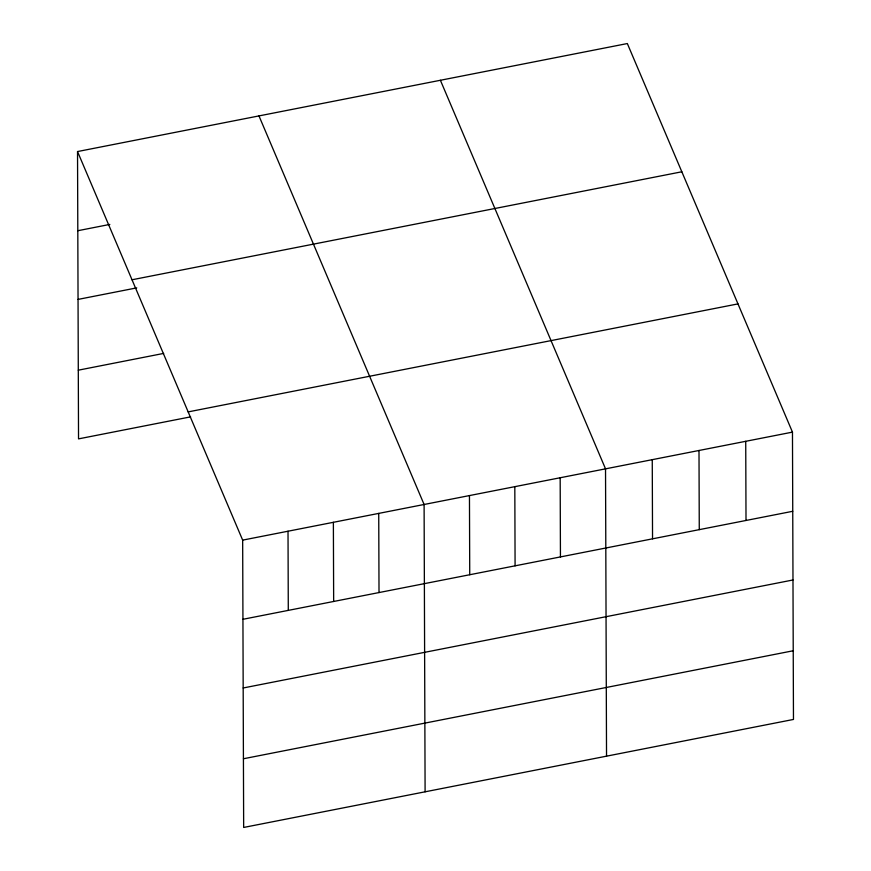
<?xml version="1.0" encoding="UTF-8"?>
<svg xmlns="http://www.w3.org/2000/svg" width="871" height="871" viewBox="0 0 871 871"><rect width="100%" height="100%" fill="white"/><g stroke="black" fill="none" stroke-linecap="round" stroke-linejoin="round"><path stroke-width="1.31" d="M77.53 151.554L627.338 43.55L792.468 432.125L793.47 719.446L243.662 827.45L242.661 540.129L77.53 151.554L78.532 438.875L190.597 416.861M77.813 230.717L109.822 224.424M132.022 279.776L681.83 171.783M78.052 299.406L136.747 287.876M78.292 370.186L163.683 353.408M188.169 411.896L737.977 303.892M242.661 540.129L792.468 432.125M242.933 619.292L792.741 511.288M243.172 687.981L792.98 579.977M243.423 758.761L793.231 650.757M440.399 80.274L605.53 468.848L606.532 756.17M258.97 115.908L424.101 504.483L425.102 791.804M745.728 441.303L746.012 520.466M698.999 450.481L699.271 529.644M652.259 459.659L652.542 538.833M560.173 477.754L560.445 556.917M514.815 486.66L515.088 565.834M469.458 495.577L469.73 574.74M378.733 513.4L379.016 592.563M333.375 522.306L333.658 601.469M288.018 531.212L288.29 610.375"/></g></svg>
